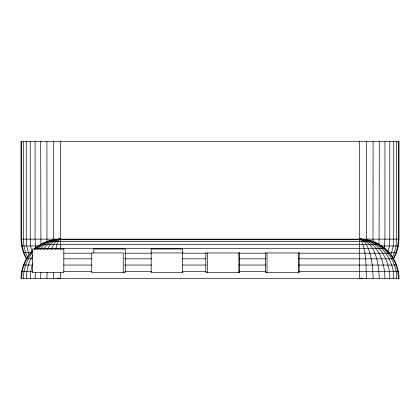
<?xml version="1.0" encoding="UTF-8"?>
<svg xmlns="http://www.w3.org/2000/svg" width="420" height="420" viewBox="0 0 420 420"><rect width="100%" height="100%" fill="white"/><g stroke="black" fill="none" stroke-linecap="round" stroke-linejoin="round"><path stroke-width="0.63" d="M53.54 278.512L53.634 272.296M46.909 278.512L47.093 272.296M373.018 241.626L373.091 141.488M40.688 278.512L40.96 272.296M379.066 244.734L379.312 141.488M35.065 278.512L35.416 272.296M30.214 278.512L30.671 271.677L32.639 263.351M26.276 278.512C26.486 270.564 28.313 262.474 32.702 255.759M23.373 278.512C23.489 269.409 26.481 260.437 32.03 253.202L30.214 253.202C24.392 260.321 21.116 269.32 21 278.512L399 278.512C399.362 257.46 380.678 238.775 359.625 239.138L360.812 239.736C366.87 251.507 365.731 265.624 366.461 278.512M21.599 278.512C21.788 268.595 25.389 258.562 32.408 251.438M298.594 258.825L393.724 258.825L396.627 252.604L398.401 245.973L399 239.138L399 141.488L21 141.488L21 239.138L21.599 245.973L23.373 252.604L26.276 258.825L32.55 258.825M384.137 248.388L384.935 239.138L384.935 141.488M55.771 249.564C56.464 246.172 57.088 242.582 59.188 239.736L60.375 239.138C50.815 239.305 41.265 242.744 34.183 249.233M388.091 252L389.33 245.973L389.786 239.138L389.786 141.488M51.303 249.564C52.967 245.322 55.288 239.857 60.375 239.138C50.935 239.3 41.517 242.771 34.582 249.233M390.752 254.867L391.666 252.604L393.209 245.973L393.724 239.138L393.724 141.488M392.411 257.129L394.396 252.604L396.065 245.973L396.627 239.138L396.627 141.488M398.401 278.512L397.814 271.677L396.065 265.046L393.209 258.825L396.065 252.604L397.814 245.973L398.401 239.138L398.401 141.488M47.182 249.428C49.838 244.398 54.316 239.426 60.375 239.138C51.282 239.295 42.278 242.86 35.763 249.233M43.412 249.428C47.213 243.773 53.377 239.311 60.375 239.138C51.807 239.29 43.433 243.049 37.616 249.322M40.241 249.322C45.145 243.311 52.547 239.285 60.375 239.138M30.214 253.202L32.419 250.997M359.625 141.488L359.625 278.512L360.796 278.213M361.51 278.255L359.625 278.512L362.686 278.24L359.625 278.512L361.337 278.213M362.197 278.271L359.625 278.512L361.951 278.245M359.625 278.512L361.993 278.271M21 239.138L399 239.138M53.54 239.736L366.461 239.736M46.909 241.511L373.091 241.511M40.688 244.414L379.312 244.414M21.599 245.973L39.139 245.973M380.861 245.973L398.401 245.973M35.065 248.351L384.935 248.351M23.373 252.604L31.416 252.604M388.584 252.604L396.627 252.604M151.384 252.945L182.884 252.945M63.656 253.202L91.875 253.202M124.688 253.202L151.594 253.202M182.438 253.202L206.062 253.202M238.875 253.202L265.781 253.202M298.594 253.202L389.786 253.202M63.656 258.825L91.875 258.825M124.688 258.825L151.594 258.825M182.438 258.825L206.062 258.825M238.875 258.825L265.781 258.825M23.373 265.046L32.03 265.046M63.656 265.046L91.875 265.046M124.688 265.046L151.594 265.046M182.438 265.046L206.062 265.046M238.875 265.046L265.781 265.046M298.594 265.046L396.627 265.046M21.599 271.677L32.461 271.677M63.656 271.677L91.875 271.677M124.688 271.677L151.594 271.677M182.438 271.677L206.062 271.677M238.875 271.677L265.781 271.677M298.594 271.677L398.401 271.677M182.884 272.632L151.184 272.632L151.184 249.008L182.684 249.008L182.684 272.632M59.204 278.213L60.375 278.512L57.267 278.24L60.375 278.512L60.375 272.296M373.091 278.512C372.965 268.312 371.942 257.948 368.282 248.351C366.524 244.561 364.303 239.699 359.625 239.138C373.317 239.164 386.437 246.955 393.209 258.825M379.312 278.512C378.583 264.647 376.357 242.382 359.625 239.138C380.305 238.933 397.068 258.368 396.627 278.512M57.803 278.271L60.375 278.512L58.663 278.213M384.935 278.512C384.925 262.668 378.042 240.87 359.625 239.138C379.832 239.222 394.186 259.476 393.724 278.512M58.007 278.271L60.375 278.512L58.49 278.255M359.625 239.138C379.118 239.794 390.133 260.951 389.786 278.512M58.049 278.245L60.375 278.512M26.791 258.825L23.935 252.604L22.186 245.973L21.599 239.138L21.599 141.488M27.589 257.129L25.604 252.604L23.935 245.973L23.373 239.138L23.373 141.488M29.248 254.867L28.334 252.604L26.791 245.973L26.276 239.138L26.276 141.488M31.91 252L30.671 245.973L30.214 239.138L30.214 141.488M35.863 248.388L35.065 239.138L35.065 141.488M40.934 244.734L40.688 141.488M46.982 241.626L46.909 141.488M366.461 141.488L366.461 239.138M298.52 252.945L298.52 272.632M267.02 252.945L267.02 272.632M238.886 252.945L238.886 272.632M207.386 252.945L207.386 272.632M123.249 272.632L123.249 252.945L91.749 252.945L91.749 272.632L125.265 272.632L125.265 249.008L93.765 249.008L93.765 252.945M60.375 141.488L60.375 249.564M53.54 141.488L53.54 239.138M63.814 249.008L32.314 249.008L32.314 272.632L63.814 272.632L63.814 249.008M239.531 252.945L205.858 252.945L205.858 272.632L239.531 272.632L239.531 252.945M299.166 252.945L265.493 252.945L265.493 272.632L299.166 272.632L299.166 252.945"/></g></svg>
